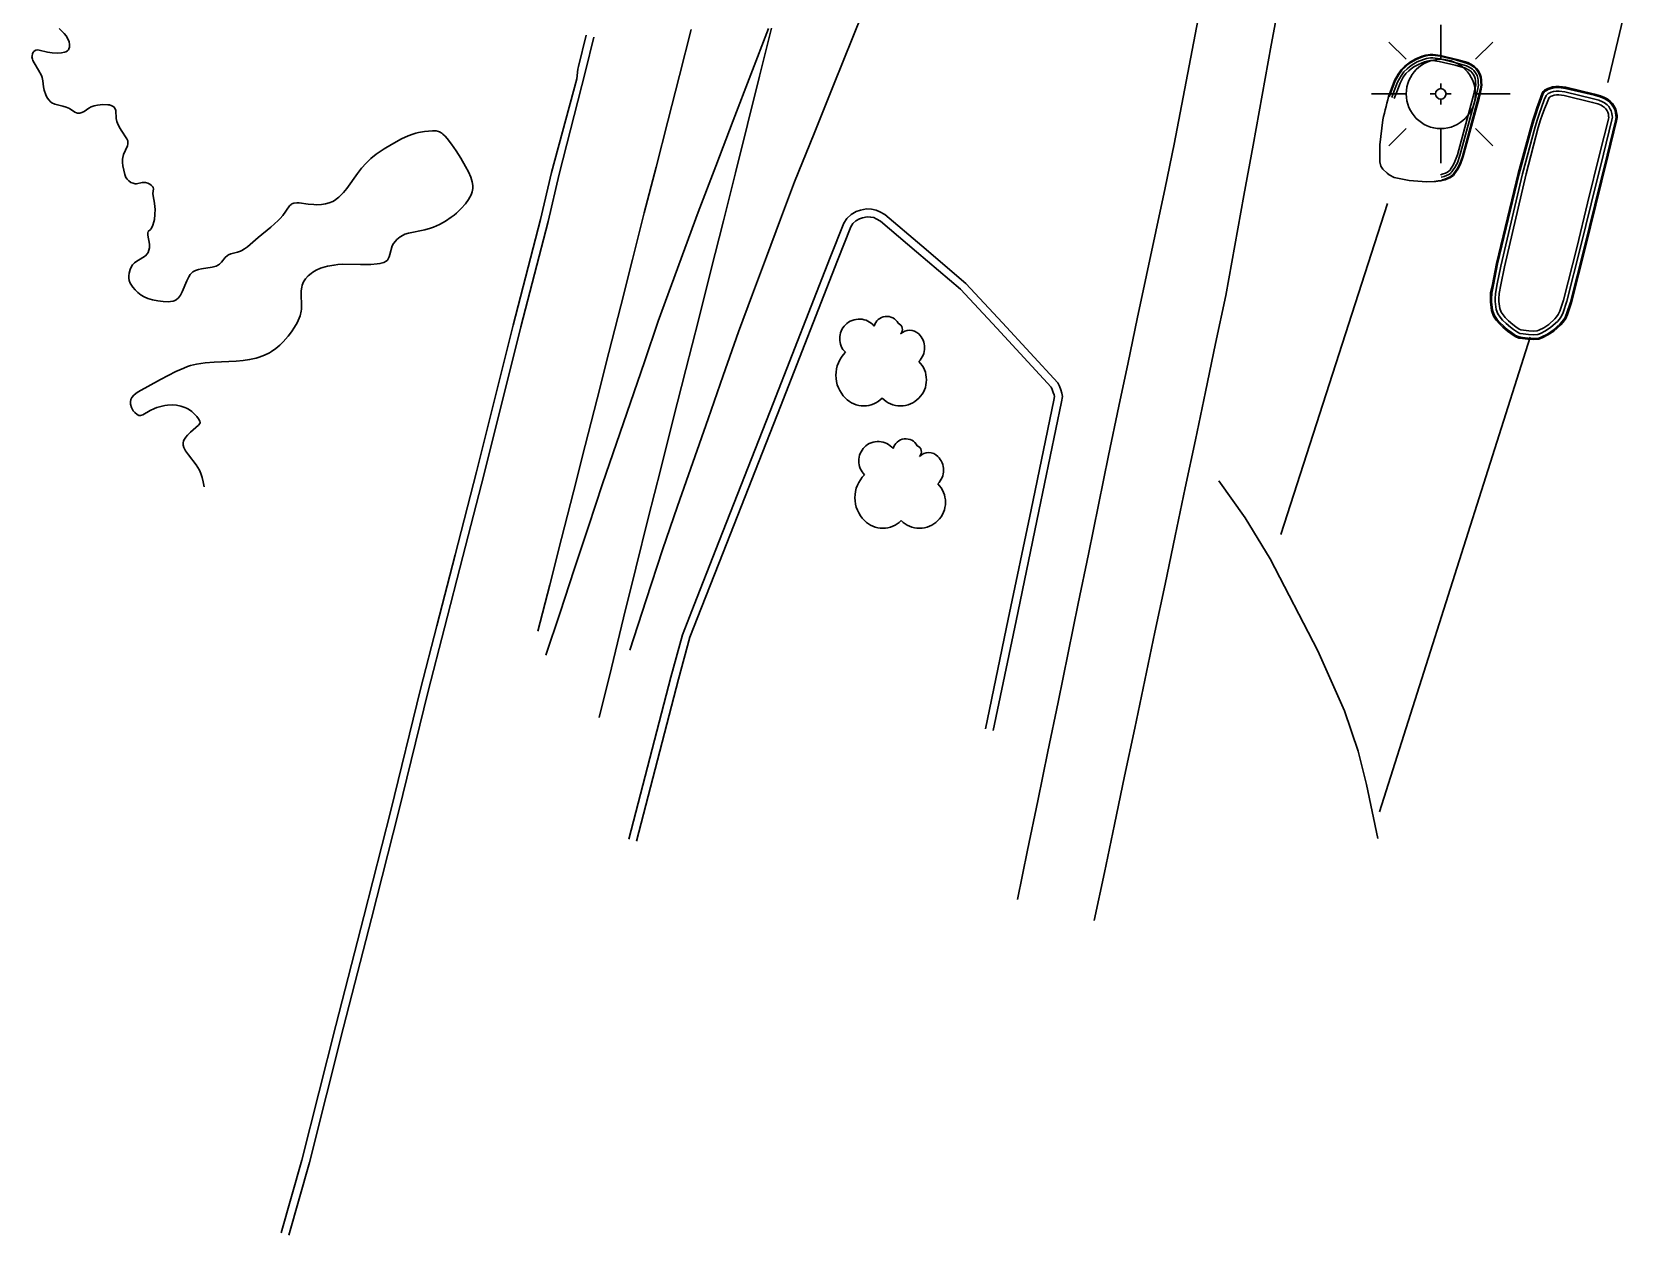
# Model space of a CAD drawing. Header units: metres. Extents: x 585772 to 587013, y 4140825 to 4141582.
# Drawn here: x 586107.78 to 586138.08, y 4140832.52 to 4140855.32 of the extents above; entities that cross this region are included whole.
import ezdxf

# ---------------------------------------------------------------- set-up
doc = ezdxf.new("R2010")
doc.units = ezdxf.units.M
doc.header["$MEASUREMENT"] = 0
for name, color, linetype, lineweight in [('BACK_OF_CURB', 5, 'Continuous', 30), ('BOTTOM_OF_CURB', 3, 'Continuous', 30), ('CONCRETE_BOTTOM', 9, 'Continuous', 30), ('CONCRETE_TOP', 204, 'Continuous', 30), ('ELECTRIC_POLE', 4, 'Continuous', 30), ('LIGHT_POLE', 5, 'Continuous', 30), ('PAINT_STRIPE', 4, 'Continuous', 30), ('RAILS', 1, 'Continuous', 30), ('SINGLE_TREE', 3, 'Continuous', 30), ('TOP_OF_CURB', 1, 'Continuous', 30)]:
    doc.layers.add(name, color=color, linetype=linetype, lineweight=lineweight)
doc.layers.add('PAVED_ROAD', color=140, linetype='Continuous', lineweight=30, true_color=0x38a9ff)
doc.layers.add('TREELINE', color=80, linetype='Continuous', lineweight=30, true_color=0x36ff17)

# ---------------------------------------------------------------- blocks, each defined once
blk = doc.blocks.new('SYM232')
at = {"layer": 'ELECTRIC_POLE'}
for p, q in [((-2, 0), (-1, 0)), ((0, 1), (0, 2)), ((1, 0), (2, 0)), ((0, -1), (0, -2))]:
    blk.add_line(p, q, dxfattribs=at)
blk.add_circle((0, 0), 1, dxfattribs=at)
blk = doc.blocks.new('SYM001')
at = {"layer": 'ELECTRIC_POLE', "xscale": 0.5, "yscale": 0.5, "zscale": 0.5}
blk.add_blockref('SYM232', (0, 0), dxfattribs=at)
blk = doc.blocks.new('SYM205')
at = {"color": 0, "linetype": 'ByBlock', "lineweight": -2}
for p, q in [((0, 0.25), (0, 0.5)), ((-0.25, 0.25), (-0.375, 0.375)), ((0.25, 0.25), (0.375, 0.375)), ((0.25, 0), (0.5, 0)), ((-0.25, -0.25), (-0.375, -0.375)), ((0, -0.25), (0, -0.5)), ((0.25, -0.25), (0.375, -0.375))]:
    blk.add_line(p, q, dxfattribs=at)
at = {"color": 0, "linetype": 'ByBlock', "lineweight": -2, "flags": 128}
blk.add_lwpolyline([(-0.5, 0), (-0.25, 0, 1), (0.25, 0, 1), (-0.25, 0)], format="xyb", dxfattribs=at)
blk = doc.blocks.new('SYM205_1')
at = {"layer": 'LIGHT_POLE', "xscale": 26.246667, "yscale": 26.246667, "zscale": 26.246667}
blk.add_blockref('SYM205', (0, 0), dxfattribs=at)
blk = doc.blocks.new('SYM003')
at = {"layer": 'LIGHT_POLE', "xscale": 0.5, "yscale": 0.5, "zscale": 0.5}
blk.add_blockref('SYM205_1', (0, 0), dxfattribs=at)
blk = doc.blocks.new('SYM217')
at = {"layer": 'SINGLE_TREE'}
for centre, radius, start, end in [((-3.999321, 4.74055), 3.690935, 134.999957, 225.000043), ((-3.999317, 4.740554), 3.690935, 39.734283, 135.000043), ((1.220457, 6.480478), 2.460623, 27.885514, 165.419776), ((2.960383, 6.480475), 1.230312, 314.999957, 69.295265), ((5.570268, 3.870591), 2.460623, 44.999957, 135.000043), ((4.70031, 3.000626), 3.690935, 314.999957, 45.000043), ((-2.259399, -2.219148), 6.151558, 134.999957, 225.000043), ((3.830349, -3.08911), 4.921246, 314.999957, 45.000043), ((-3.129355, -3.089116), 4.921246, 224.999957, 315.000043), ((3.830344, -3.089116), 4.921246, 224.999957, 315.000043)]:
    blk.add_arc(centre, radius, start, end, dxfattribs=at)
blk = doc.blocks.new('SYM007')
at = {"layer": 'SINGLE_TREE', "xscale": 0.5, "yscale": 0.5, "zscale": 0.5}
blk.add_blockref('SYM217', (0, 0), dxfattribs=at)

msp = doc.modelspace()

# ---------------------------------------------------------------- linework, layer by layer
at = {"layer": 'BACK_OF_CURB'}
msp.add_polyline3d([(586133.592904, 4140854.059026, -18.573575), (586133.639944, 4140854.187137, -18.574111), (586133.702975, 4140854.348568, -18.578237), (586133.765457, 4140854.461567, -18.578201), (586133.81539, 4140854.531698, -18.579158), (586133.87108, 4140854.584822, -18.580368), (586133.915724, 4140854.622719, -18.579884), (586133.963392, 4140854.657519, -18.581563), (586134.050329, 4140854.70569, -18.580688), (586134.164146, 4140854.751515, -18.581044), (586134.216195, 4140854.767633, -18.583016), (586134.282519, 4140854.777648, -18.58422), (586134.31971, 4140854.778742, -18.584986), (586134.446404, 4140854.762311, -18.584521), (586134.748778, 4140854.688886, -18.597), (586134.945068, 4140854.63155, -18.593), (586134.989633, 4140854.610431, -18.592), (586135.044628, 4140854.575744, -18.59), (586135.066732, 4140854.553983, -18.59), (586135.092298, 4140854.519454, -18.59), (586135.116141, 4140854.475523, -18.588), (586135.128867, 4140854.434902, -18.588), (586135.134037, 4140854.398696, -18.589), (586135.136319, 4140854.362166, -18.589), (586135.138428, 4140854.316978, -18.589), (586135.129988, 4140854.259084, -18.589), (586135.089302, 4140854.094811, -18.591), (586134.790504, 4140852.990956, -18.595), (586134.744508, 4140852.863219, -18.596), (586134.728483, 4140852.833621, -18.596), (586134.69906, 4140852.778955, -18.597), (586134.67158, 4140852.737716, -18.597), (586134.644291, 4140852.696764, -18.598), (586134.634523, 4140852.684898, -18.599), (586134.630319, 4140852.681839, -18.599), (586134.601534, 4140852.663058, -18.601), (586134.567007, 4140852.644635, -18.603), (586134.522633, 4140852.629037, -18.605), (586134.46817, 4140852.615066, -18.607)], dxfattribs=at)
msp.add_polyline3d([(586137.256861, 4140852.078145, -18.493), (586137.490928, 4140853.020852, -18.497), (586137.651536, 4140853.666591, -18.497), (586137.658202, 4140853.705652, -18.497), (586137.656963, 4140853.720523, -18.497), (586137.651304, 4140853.762421, -18.498), (586137.641175, 4140853.797428, -18.498), (586137.627814, 4140853.824162, -18.499), (586137.602139, 4140853.863762, -18.499), (586137.578867, 4140853.889406, -18.5), (586137.543343, 4140853.91606, -18.501), (586137.51225, 4140853.933119, -18.502), (586137.451533, 4140853.958131, -18.504), (586137.352233, 4140853.983988, -18.507), (586136.81345, 4140854.113315, -18.517), (586136.713043, 4140854.127631, -18.52), (586136.66872, 4140854.12552, -18.521), (586136.625253, 4140854.119944, -18.522), (586136.592721, 4140854.111068, -18.523), (586136.567953, 4140854.101157, -18.523), (586136.546814, 4140854.090582, -18.524), (586136.542834, 4140854.088023, -18.524), (586136.536986, 4140854.082537, -18.525), (586136.531639, 4140854.075405, -18.525), (586136.478593, 4140853.953641, -18.525589), (586136.441783, 4140853.864456, -18.526346), (586136.397724, 4140853.742755, -18.52817), (586136.366237, 4140853.654973, -18.527989), (586136.323252, 4140853.512199, -18.528846), (586136.093673, 4140852.628925, -18.523764), (586135.685514, 4140850.86993, -18.515481), (586135.615932, 4140850.530708, -18.512769), (586135.5807, 4140850.361671, -18.512), (586135.576368, 4140850.261991, -18.511), (586135.576368, 4140850.213695, -18.511), (586135.592957, 4140850.078966, -18.508), (586135.618294, 4140850.009261, -18.507), (586135.654907, 4140849.955981, -18.505), (586135.695845, 4140849.907578, -18.502), (586135.760947, 4140849.846519, -18.5), (586135.843269, 4140849.777163, -18.496), (586135.898437, 4140849.734708, -18.494), (586135.962375, 4140849.689555, -18.49), (586135.995694, 4140849.675269, -18.488), (586136.045991, 4140849.66856, -18.487), (586136.141455, 4140849.655536, -18.485), (586136.225683, 4140849.651523, -18.483), (586136.302432, 4140849.654862, -18.48), (586136.333546, 4140849.666834, -18.479), (586136.425796, 4140849.714986, -18.478), (586136.521105, 4140849.778553, -18.476), (586136.637698, 4140849.885627, -18.476), (586136.670022, 4140849.919987, -18.476), (586136.703218, 4140849.966113, -18.477), (586136.729012, 4140850.025665, -18.477), (586136.799198, 4140850.236316, -18.48), (586137.058544, 4140851.255667, -18.487)], close=True, dxfattribs=at)
at = {"layer": 'BOTTOM_OF_CURB'}
msp.add_polyline3d([(586133.499032, 4140854.093494, -18.718), (586133.546423, 4140854.22256, -18.717), (586133.612243, 4140854.391136, -18.716), (586133.680697, 4140854.514934, -18.715), (586133.739462, 4140854.597471, -18.714), (586133.804154, 4140854.659182, -18.713), (586133.853802, 4140854.701326, -18.713), (586133.909467, 4140854.741965, -18.712), (586134.007258, 4140854.79615, -18.711), (586134.130625, 4140854.845819, -18.71), (586134.193813, 4140854.865386, -18.707), (586134.27355, 4140854.877427, -18.706), (586134.324702, 4140854.878933, -18.706), (586134.464688, 4140854.860777, -18.705), (586134.77461, 4140854.78552, -18.697), (586134.980722, 4140854.725314, -18.693), (586135.037892, 4140854.698221, -18.692), (586135.107098, 4140854.654572, -18.69), (586135.142453, 4140854.619766, -18.69), (586135.176841, 4140854.573321, -18.69), (586135.208663, 4140854.514688, -18.688), (586135.226717, 4140854.457062, -18.688), (586135.233595, 4140854.408898, -18.689), (586135.236174, 4140854.367614, -18.689), (586135.238766, 4140854.312051, -18.689), (586135.228235, 4140854.239804, -18.689), (586135.18611, 4140854.069723, -18.691), (586134.885967, 4140852.960903, -18.695), (586134.836038, 4140852.822241, -18.696), (586134.81648, 4140852.786118, -18.696), (586134.784886, 4140852.727417, -18.697), (586134.754796, 4140852.682263, -18.697), (586134.724707, 4140852.637109, -18.698), (586134.703644, 4140852.611521, -18.699), (586134.687095, 4140852.59948, -18.699), (586134.652492, 4140852.576903, -18.701), (586134.607358, 4140852.552821, -18.703), (586134.551693, 4140852.533254, -18.705), (586134.493018, 4140852.518203, -18.707)], dxfattribs=at)
msp.add_polyline3d([(586137.39285, 4140852.044869, -18.643), (586137.626795, 4140852.987088, -18.647), (586137.78866, 4140853.63788, -18.647), (586137.799192, 4140853.699591, -18.647), (586137.796183, 4140853.735714, -18.647), (586137.78866, 4140853.791404, -18.648), (586137.772111, 4140853.8486, -18.648), (586137.749544, 4140853.893754, -18.649), (586137.713437, 4140853.949444, -18.649), (586137.673568, 4140853.993376, -18.65), (586137.619407, 4140854.034015, -18.651), (586137.572769, 4140854.059602, -18.652), (586137.49604, 4140854.09121, -18.654), (586137.386214, 4140854.119808, -18.657), (586136.839728, 4140854.250984, -18.667), (586136.719652, 4140854.268105, -18.67), (586136.656464, 4140854.265095, -18.671), (586136.59779, 4140854.257569, -18.672), (586136.548142, 4140854.244023, -18.673), (586136.51053, 4140854.228971, -18.673), (586136.477432, 4140854.212415, -18.674), (586136.456369, 4140854.198868, -18.674), (586136.432298, 4140854.176291, -18.675), (586136.414244, 4140854.152209, -18.675), (586136.361503, 4140853.995626, -18.675324), (586136.323892, 4140853.896287, -18.676018), (586136.276871, 4140853.755346, -18.677747), (586136.241253, 4140853.644122, -18.677464), (586136.19311, 4140853.487587, -18.678342), (586135.959742, 4140852.629668, -18.673622), (586135.55116, 4140850.925634, -18.665784), (586135.472552, 4140850.529782, -18.662722), (586135.440975, 4140850.37105, -18.662), (586135.436368, 4140850.265032, -18.661), (586135.436368, 4140850.205108, -18.661), (586135.455949, 4140850.046081, -18.658), (586135.492809, 4140849.944672, -18.657), (586135.543491, 4140849.87092, -18.655), (586135.594173, 4140849.810996, -18.652), (586135.667892, 4140849.741853, -18.65), (586135.755434, 4140849.668101, -18.646), (586135.81533, 4140849.622006, -18.644), (586135.893657, 4140849.566692, -18.64), (586135.958161, 4140849.539035, -18.638), (586136.027273, 4140849.529816, -18.637), (586136.128637, 4140849.515988, -18.635), (586136.225393, 4140849.511378, -18.633), (586136.331364, 4140849.515988, -18.63), (586136.391261, 4140849.539035, -18.629), (586136.497233, 4140849.594349, -18.628), (586136.607811, 4140849.668101, -18.626), (586136.736162, 4140849.785973, -18.626), (586136.778287, 4140849.830751, -18.626), (586136.825678, 4140849.896601, -18.627), (586136.859904, 4140849.975621, -18.627), (586136.933624, 4140850.196877, -18.63), (586137.194438, 4140851.221997, -18.637)], close=True, dxfattribs=at)
at = {"layer": 'CONCRETE_BOTTOM'}
for points in [[(586118.427669, 4140855.224096, -18.873491), (586118.264367, 4140854.576214, -18.893083), (586117.766599, 4140852.623266, -18.882102), (586117.559222, 4140851.730464, -18.875998), (586117.041676, 4140849.729364, -18.873112), (586116.34768, 4140846.943496, -18.883272), (586115.94136, 4140845.375977, -18.877995), (586115.595802, 4140844.030003, -18.870696), (586115.285951, 4140842.826059, -18.863441), (586114.723843, 4140840.530527, -18.843805), (586114.208384, 4140838.516751, -18.822223), (586113.682852, 4140836.456221, -18.797067), (586113.035999, 4140833.89696, -18.762926), (586112.642062, 4140832.519871, -18.744)], [(586119.08796, 4140840.020292, -18.839), (586119.882314, 4140843.090536, -18.857696), (586120.104569, 4140843.897582, -18.862312), (586120.326823, 4140844.465808, -18.869775), (586120.738406, 4140845.511674, -18.888), (586121.820758, 4140848.278109, -18.89), (586122.90311, 4140851.044544, -18.852), (586123.163583, 4140851.695416, -18.773), (586123.218684, 4140851.783482, -18.753969), (586123.302009, 4140851.861464, -18.73561), (586123.393397, 4140851.915245, -18.720702), (586123.476721, 4140851.944824, -18.712), (586123.5923, 4140851.966336, -18.706), (586123.686376, 4140851.960958, -18.705), (586123.775077, 4140851.944824, -18.704), (586123.842274, 4140851.912555, -18.702), (586123.941726, 4140851.858775, -18.701), (586124.639064, 4140851.266011, -18.691), (586125.47634, 4140850.554594, -18.683), (586126.172503, 4140849.806371, -18.679853), (586127.215571, 4140848.673196, -18.68), (586127.250513, 4140848.60597, -18.68), (586127.274704, 4140848.536055, -18.68), (586127.293519, 4140848.474208, -18.681), (586127.304271, 4140848.409671, -18.681), (586127.288144, 4140848.312866, -18.681), (586126.856962, 4140846.23542, -18.681), (586126.42578, 4140844.157975, -18.67775), (586125.994599, 4140842.080529, -18.677)]]:
    msp.add_polyline3d(points, dxfattribs=at)
at = {"layer": 'CONCRETE_TOP'}
for points in [[(586118.282218, 4140855.260757, -18.689), (586118.131718, 4140854.663661, -18.685077), (586118.118965, 4140854.613068, -18.647895), (586118.10435, 4140854.429274, -18.521785), (586117.62085, 4140852.658763, -18.521637), (586117.413534, 4140851.766217, -18.51643), (586116.896287, 4140849.766273, -18.508594), (586116.2023, 4140846.980445, -18.499389), (586115.796116, 4140845.413447, -18.482787), (586115.450525, 4140844.067346, -18.468331), (586115.140465, 4140842.862591, -18.470793), (586114.578333, 4140840.566964, -18.483728), (586114.063053, 4140838.553884, -18.454663), (586113.537465, 4140836.493135, -18.431202), (586112.891143, 4140833.935975, -18.51), (586112.497847, 4140832.561126, -18.58)], [(586119.233178, 4140839.98272, -18.451114), (586120.02724, 4140843.051835, -18.455696), (586120.24711, 4140843.850221, -18.474693), (586120.466461, 4140844.411024, -18.467228), (586120.878041, 4140845.456883, -18.481763), (586121.960447, 4140848.223456, -18.493666), (586123.042587, 4140850.989351, -18.527359), (586123.29786, 4140851.627228, -18.523716), (586123.335467, 4140851.687333, -18.523632), (586123.392389, 4140851.740605, -18.523689), (586123.457104, 4140851.778689, -18.522615), (586123.515776, 4140851.799517, -18.524452), (586123.601882, 4140851.815543, -18.523361), (586123.668607, 4140851.811729, -18.523017), (586123.728356, 4140851.800861, -18.524618), (586123.774093, 4140851.778898, -18.52782), (586123.85655, 4140851.734307, -18.529421), (586124.541926, 4140851.151712, -18.518414), (586125.372513, 4140850.445979, -18.520168), (586126.062412, 4140849.704488, -18.503416), (586127.091685, 4140848.586299, -18.474565), (586127.112352, 4140848.546539, -18.47455), (586127.132023, 4140848.489686, -18.472415), (586127.147166, 4140848.439909, -18.470865), (586127.152204, 4140848.409671, -18.474714), (586127.140671, 4140848.340443, -18.472949), (586126.710092, 4140846.265903, -18.47569), (586126.27891, 4140844.188458, -18.466785), (586125.847729, 4140842.111012, -18.457657)]]:
    msp.add_polyline3d(points, dxfattribs=at)
at = {"layer": 'PAINT_STRIPE', "extrusion": (0.00121, 0.003756, 0.999992), "elevation": 16242.485286, "flags": 128}
msp.add_lwpolyline([(586131.038942, 4140813.997674), (586133.05955, 4140820.269421)], dxfattribs=at)
at = {"layer": 'PAINT_STRIPE', "extrusion": (-0.001475, -0.004645, 0.999988), "elevation": -20118.647336, "flags": 128}
msp.add_lwpolyline([(586132.645165, 4140791.756946), (586135.500804, 4140800.752846)], dxfattribs=at)
at = {"layer": 'PAINT_STRIPE'}
msp.add_polyline3d([(586142.961536, 4140876.327671, -18.735), (586140.93261, 4140868.00145, -18.70175), (586138.903685, 4140859.67523, -18.672289), (586137.639458, 4140854.361843, -18.656)], dxfattribs=at)
at = {"layer": 'PAVED_ROAD'}
for points in [[(586134.49658, 4140852.504318, -18.701), (586134.475945, 4140852.501623, -18.701), (586134.45531, 4140852.498927, -18.702), (586134.434675, 4140852.496232, -18.702), (586134.41404, 4140852.493536, -18.702), (586134.393406, 4140852.49084, -18.702), (586134.372771, 4140852.488145, -18.702), (586134.352136, 4140852.485449, -18.702), (586134.20699, 4140852.477382, -18.703), (586133.877724, 4140852.503264, -18.706), (586133.589616, 4140852.56091, -18.708), (586133.499068, 4140852.610321, -18.709), (586133.45791, 4140852.643262, -18.71), (586133.375593, 4140852.717378, -18.711), (586133.342667, 4140852.775024, -18.712), (586133.317972, 4140852.857376, -18.712), (586133.317972, 4140852.997374, -18.713), (586133.317972, 4140853.178547, -18.714), (586133.375593, 4140853.656187, -18.716), (586133.391305, 4140853.719365, -18.716), (586133.407017, 4140853.782543, -18.717), (586133.422729, 4140853.845721, -18.717), (586133.438441, 4140853.9089, -18.717), (586133.454153, 4140853.972078, -18.717), (586133.469865, 4140854.035256, -18.718), (586133.485577, 4140854.098434, -18.718), (586133.533018, 4140854.227637, -18.718), (586133.599238, 4140854.397238, -18.719), (586133.668548, 4140854.522583, -18.719), (586133.728579, 4140854.606898, -18.719), (586133.794561, 4140854.66984, -18.719), (586133.844926, 4140854.712593, -18.718), (586133.901738, 4140854.754069, -18.718), (586134.001085, 4140854.809116, -18.718), (586134.12582, 4140854.859337, -18.717), (586134.190604, 4140854.879398, -18.717), (586134.272264, 4140854.89173, -18.716), (586134.325417, 4140854.893294, -18.716), (586134.467309, 4140854.874891, -18.715), (586134.778312, 4140854.799371, -18.712), (586134.985833, 4140854.738754, -18.71), (586135.04481, 4140854.710805, -18.709), (586135.116052, 4140854.665871, -18.708), (586135.153307, 4140854.629195, -18.708), (586135.188959, 4140854.581042, -18.707), (586135.221925, 4140854.520302, -18.707), (586135.240743, 4140854.460239, -18.706), (586135.247865, 4140854.41036, -18.706), (586135.250487, 4140854.368395, -18.706), (586135.253149, 4140854.311345, -18.705), (586135.242317, 4140854.237041, -18.705), (586135.199986, 4140854.066127, -18.705), (586134.899651, 4140852.956595, -18.701), (586134.849157, 4140852.816368, -18.7), (586134.829093, 4140852.779309, -18.7), (586134.797188, 4140852.72003, -18.7), (586134.766724, 4140852.674315, -18.7), (586134.736233, 4140852.628558, -18.7), (586134.713552, 4140852.601004, -18.7), (586134.695233, 4140852.587675, -18.7), (586134.659796, 4140852.564554, -18.7), (586134.613142, 4140852.53966, -18.701), (586134.555858, 4140852.519525, -18.701), (586134.49658, 4140852.504318, -18.701)], [(586130.27156, 4140846.813945, -18.688), (586130.769446, 4140846.114085, -18.695216), (586131.244824, 4140845.335862, -18.699253), (586132.146061, 4140843.593868, -18.706921), (586132.650249, 4140842.455357, -18.708), (586132.909546, 4140841.691546, -18.707), (586133.068006, 4140841.057438, -18.706), (586133.284087, 4140840.034219, -18.706)]]:
    msp.add_polyline3d(points, dxfattribs=at)
msp.add_polyline3d([(586137.412318, 4140852.040105, -18.645556), (586137.646246, 4140852.982255, -18.648), (586137.808291, 4140853.63377, -18.652), (586137.819375, 4140853.698723, -18.652), (586137.816113, 4140853.737889, -18.652), (586137.808324, 4140853.795554, -18.653), (586137.790856, 4140853.855925, -18.654), (586137.766971, 4140853.903717, -18.654), (586137.72937, 4140853.961711, -18.656), (586137.687125, 4140854.00826, -18.656), (586137.630296, 4140854.050901, -18.658), (586137.581432, 4140854.077709, -18.658), (586137.502412, 4140854.110261, -18.659), (586137.391079, 4140854.139252, -18.659), (586136.84349, 4140854.270692, -18.67), (586136.720598, 4140854.288215, -18.673), (586136.65471, 4140854.285076, -18.675), (586136.593858, 4140854.277271, -18.676), (586136.54176, 4140854.263056, -18.677), (586136.50231, 4140854.247269, -18.678), (586136.467499, 4140854.229856, -18.679), (586136.443991, 4140854.214737, -18.679), (586136.417311, 4140854.189713, -18.679), (586136.396278, 4140854.161656, -18.68), (586136.342628, 4140854.002376, -18.681), (586136.305006, 4140853.903009, -18.682), (586136.257821, 4140853.761574, -18.683), (586136.222131, 4140853.650124, -18.683), (586136.173857, 4140853.493164, -18.682), (586135.940323, 4140852.634636, -18.680653), (586135.531579, 4140850.929925, -18.67231), (586135.452894, 4140850.533689, -18.668), (586135.421019, 4140850.373455, -18.666), (586135.416326, 4140850.265467, -18.665), (586135.416326, 4140850.203879, -18.664), (586135.436336, 4140850.041373, -18.662), (586135.474845, 4140849.935425, -18.661), (586135.527541, 4140849.858742, -18.663), (586135.579618, 4140849.79717, -18.661), (586135.654571, 4140849.72687, -18.659), (586135.742859, 4140849.652489, -18.658), (586135.803433, 4140849.605872, -18.656), (586135.883819, 4140849.549104, -18.653), (586135.952788, 4140849.519533, -18.652), (586136.024593, 4140849.509954, -18.651), (586136.126802, 4140849.496011, -18.648), (586136.225352, 4140849.491316, -18.643), (586136.335506, 4140849.496107, -18.638), (586136.399524, 4140849.52074, -18.636), (586136.507459, 4140849.577079, -18.632), (586136.620224, 4140849.652289, -18.63), (586136.750257, 4140849.771707, -18.629), (586136.793786, 4140849.817976, -18.628), (586136.843209, 4140849.88665, -18.627), (586136.878643, 4140849.968457, -18.628), (586136.952868, 4140850.191231, -18.63), (586137.213892, 4140851.217177, -18.640723)], close=True, dxfattribs=at)
at = {"layer": 'RAILS'}
for points in [[(586119.109983, 4140843.606736, -18.831), (586119.416803, 4140844.556647, -18.839), (586119.723624, 4140845.506558, -18.844285), (586120.012325, 4140846.332692, -18.845405), (586120.301026, 4140847.158826, -18.84587), (586120.589728, 4140847.984961, -18.84265), (586120.878429, 4140848.811095, -18.835223), (586121.16713, 4140849.637229, -18.822994), (586121.432999, 4140850.348449, -18.80975), (586121.698868, 4140851.059669, -18.794781), (586121.964738, 4140851.770889, -18.78147), (586122.230607, 4140852.482109, -18.771932), (586122.597315, 4140853.395345, -18.763605), (586122.964024, 4140854.308582, -18.759422), (586123.330733, 4140855.221819, -18.756), (586123.697442, 4140856.135056, -18.755)], [(586129.934476, 4140855.866568, -18.762), (586129.764522, 4140854.975388, -18.760875), (586129.594567, 4140854.084207, -18.755562), (586129.424612, 4140853.193027, -18.746), (586129.249298, 4140852.365329, -18.74), (586129.073984, 4140851.537632, -18.737), (586128.89867, 4140850.709934, -18.731), (586128.723356, 4140849.882237, -18.724), (586128.548042, 4140849.054539, -18.719), (586128.372728, 4140848.226842, -18.713), (586128.180924, 4140847.291768, -18.71), (586127.98912, 4140846.356695, -18.706), (586127.797316, 4140845.421621, -18.704), (586127.605513, 4140844.486547, -18.70286), (586127.413709, 4140843.551473, -18.705337), (586127.221905, 4140842.616399, -18.708477), (586127.030101, 4140841.681326, -18.715283), (586126.838297, 4140840.746252, -18.725875), (586126.646493, 4140839.811178, -18.740688), (586126.45469, 4140838.876104, -18.752)], [(586127.908276, 4140838.480786, -18.714), (586128.09988, 4140839.391769, -18.711), (586128.291484, 4140840.302752, -18.708), (586128.483088, 4140841.213735, -18.703), (586128.674693, 4140842.124719, -18.7), (586128.866297, 4140843.035702, -18.696), (586129.057901, 4140843.946685, -18.6945), (586129.249505, 4140844.857668, -18.696), (586129.441109, 4140845.768651, -18.7), (586129.632713, 4140846.679634, -18.70375), (586129.824318, 4140847.590617, -18.7105), (586130.015922, 4140848.5016, -18.718), (586130.207526, 4140849.412583, -18.727), (586130.39913, 4140850.323566, -18.735966), (586130.572079, 4140851.272874, -18.742087), (586130.745028, 4140852.222183, -18.74763), (586130.917977, 4140853.171491, -18.75), (586131.090926, 4140854.120799, -18.749), (586131.263875, 4140855.070107, -18.74775), (586131.436823, 4140856.019415, -18.7475)], [(586117.365593, 4140843.961248, -18.808), (586117.589601, 4140844.842198, -18.818), (586117.813608, 4140845.723148, -18.823614), (586118.037616, 4140846.604098, -18.828476), (586118.261624, 4140847.485048, -18.829295), (586118.485632, 4140848.365998, -18.826476), (586118.709639, 4140849.246948, -18.819892), (586118.933647, 4140850.127898, -18.809489), (586119.157655, 4140851.008848, -18.795), (586119.381663, 4140851.889798, -18.782208), (586119.603304, 4140852.758212, -18.770153), (586119.824946, 4140853.626627, -18.761424), (586120.046588, 4140854.495041, -18.757068), (586120.268229, 4140855.363455, -18.75675)], [(586117.517806, 4140843.508736, -18.858), (586117.785817, 4140844.320676, -18.857), (586118.053829, 4140845.132616, -18.856), (586118.32184, 4140845.944556, -18.855), (586118.589851, 4140846.756496, -18.851363), (586118.853956, 4140847.526459, -18.844811), (586119.118062, 4140848.296422, -18.835063), (586119.382167, 4140849.066385, -18.826355), (586119.646272, 4140849.836348, -18.822465), (586119.898281, 4140850.526138, -18.819465), (586120.150289, 4140851.215928, -18.812945), (586120.402298, 4140851.905718, -18.805765), (586120.735225, 4140852.775198, -18.794532), (586121.068151, 4140853.644678, -18.782888), (586121.401077, 4140854.514158, -18.77467), (586121.734004, 4140855.383638, -18.769584)], [(586121.794254, 4140855.394712, -18.77476), (586121.56578, 4140854.48058, -18.777842), (586121.337307, 4140853.566449, -18.784604), (586121.108833, 4140852.652318, -18.795286), (586120.880359, 4140851.738186, -18.806691), (586120.64284, 4140850.799243, -18.820989), (586120.405322, 4140849.860299, -18.834688), (586120.167804, 4140848.921355, -18.845102), (586119.930286, 4140847.982411, -18.852325), (586119.692768, 4140847.043468, -18.856431), (586119.455249, 4140846.104524, -18.856252), (586119.222393, 4140845.159592, -18.852), (586118.989537, 4140844.214661, -18.846), (586118.756681, 4140843.269729, -18.839), (586118.523825, 4140842.324798, -18.832)]]:
    msp.add_polyline3d(points, dxfattribs=at)
at = {"layer": 'TOP_OF_CURB'}
msp.add_polyline3d([(586133.545968, 4140854.07626, -18.571225), (586133.593183, 4140854.204848, -18.574182), (586133.657609, 4140854.369852, -18.578055), (586133.723077, 4140854.488251, -18.578282), (586133.777426, 4140854.564585, -18.579406), (586133.837617, 4140854.622002, -18.579891), (586133.884763, 4140854.662022, -18.580361), (586133.93643, 4140854.699742, -18.581835), (586134.028793, 4140854.75092, -18.580883), (586134.147386, 4140854.798667, -18.580994), (586134.205004, 4140854.816509, -18.584039), (586134.278034, 4140854.827538, -18.584714), (586134.322206, 4140854.828838, -18.585259), (586134.455546, 4140854.811544, -18.583436), (586134.761694, 4140854.737203, -18.597), (586134.962895, 4140854.678432, -18.593), (586135.013763, 4140854.654326, -18.592), (586135.075863, 4140854.615158, -18.59), (586135.104593, 4140854.586875, -18.59), (586135.13457, 4140854.546388, -18.59), (586135.162402, 4140854.495106, -18.588), (586135.177792, 4140854.445982, -18.588), (586135.183816, 4140854.403797, -18.589), (586135.186246, 4140854.36489, -18.589), (586135.188597, 4140854.314515, -18.589), (586135.179112, 4140854.249444, -18.589), (586135.137706, 4140854.082267, -18.591), (586134.838236, 4140852.975929, -18.595), (586134.790273, 4140852.84273, -18.596), (586134.772481, 4140852.809869, -18.596), (586134.741973, 4140852.753186, -18.597), (586134.713188, 4140852.70999, -18.597), (586134.684499, 4140852.666936, -18.598), (586134.669083, 4140852.64821, -18.599), (586134.658707, 4140852.64066, -18.599), (586134.627013, 4140852.619981, -18.601), (586134.587182, 4140852.598728, -18.603), (586134.537163, 4140852.581146, -18.605), (586134.480594, 4140852.566634, -18.607)], dxfattribs=at)
msp.add_polyline3d([(586137.324856, 4140852.061507, -18.493), (586137.558861, 4140853.00397, -18.497), (586137.720098, 4140853.652236, -18.497), (586137.728697, 4140853.702621, -18.497), (586137.726573, 4140853.728119, -18.497), (586137.719982, 4140853.776913, -18.498), (586137.706643, 4140853.823014, -18.498), (586137.688679, 4140853.858958, -18.499), (586137.657788, 4140853.906603, -18.499), (586137.626217, 4140853.941391, -18.5), (586137.581375, 4140853.975037, -18.501), (586137.542509, 4140853.996361, -18.502), (586137.473787, 4140854.024671, -18.504), (586137.369224, 4140854.051898, -18.507), (586136.826589, 4140854.182149, -18.517), (586136.716348, 4140854.197868, -18.52), (586136.662592, 4140854.195307, -18.521), (586136.611521, 4140854.188757, -18.522), (586136.570432, 4140854.177545, -18.523), (586136.539242, 4140854.165064, -18.523), (586136.512123, 4140854.151498, -18.524), (586136.499602, 4140854.143446, -18.524), (586136.484642, 4140854.129414, -18.525), (586136.472942, 4140854.113807, -18.525), (586136.437819, 4140854.033752, -18.525672), (586136.385378, 4140853.888398, -18.526198), (586136.348625, 4140853.783145, -18.52805), (586136.306592, 4140853.667864, -18.527836), (586136.262103, 4140853.522832, -18.52873), (586136.023752, 4140852.62996, -18.523761), (586135.616725, 4140850.880331, -18.515499), (586135.543717, 4140850.54662, -18.512923), (586135.510838, 4140850.366361, -18.512), (586135.506368, 4140850.263512, -18.511), (586135.506368, 4140850.209402, -18.511), (586135.524453, 4140850.062524, -18.508), (586135.555551, 4140849.976966, -18.507), (586135.599199, 4140849.91345, -18.505), (586135.645009, 4140849.859287, -18.502), (586135.714419, 4140849.794186, -18.5), (586135.799351, 4140849.722632, -18.496), (586135.856884, 4140849.678357, -18.494), (586135.928016, 4140849.628124, -18.49), (586135.976927, 4140849.607152, -18.488), (586136.036632, 4140849.599188, -18.487), (586136.135046, 4140849.585762, -18.485), (586136.225538, 4140849.581451, -18.483), (586136.316898, 4140849.585425, -18.48), (586136.362403, 4140849.602935, -18.479), (586136.461514, 4140849.654668, -18.478), (586136.564458, 4140849.723327, -18.476), (586136.68693, 4140849.8358, -18.476), (586136.724154, 4140849.875369, -18.476), (586136.764448, 4140849.931357, -18.477), (586136.794458, 4140850.000643, -18.477), (586136.866411, 4140850.216596, -18.48), (586137.126491, 4140851.238832, -18.487)], close=True, dxfattribs=at)
at = {"layer": 'TREELINE'}
msp.add_polyline3d([(586108.293896, 4140855.385049, -18.152), (586108.384871, 4140855.292315, -18.132), (586108.426167, 4140855.244658, -18.12), (586108.458326, 4140855.192013, -18.107), (586108.479036, 4140855.135293, -18.09), (586108.488409, 4140855.079379, -18.072), (586108.486658, 4140855.029325, -18.055), (586108.477465, 4140854.997217, -18.044), (586108.469905, 4140854.983512, -18.04), (586108.447875, 4140854.960547, -18.03), (586108.415327, 4140854.943172, -18.022), (586108.394619, 4140854.936454, -18.019), (586108.335165, 4140854.925716, -18.015), (586108.252126, 4140854.921165, -18.01), (586108.161348, 4140854.924677, -18.009), (586108.07272, 4140854.936361, -18.007), (586107.914317, 4140854.974674, -17.998), (586107.879528, 4140854.978535, -17.994), (586107.849239, 4140854.974776, -17.99), (586107.834488, 4140854.968697, -17.987), (586107.8094, 4140854.948666, -17.98), (586107.799265, 4140854.93534, -17.976), (586107.784324, 4140854.903637, -17.969), (586107.77716, 4140854.867287, -17.961), (586107.776748, 4140854.848153, -17.957), (586107.784078, 4140854.804655, -17.949), (586107.792721, 4140854.780575, -17.946), (586107.817368, 4140854.73228, -17.938), (586107.902855, 4140854.598293, -17.919), (586107.956869, 4140854.49214, -17.905), (586107.969953, 4140854.456954, -17.9), (586107.985479, 4140854.393339, -17.89), (586107.997337, 4140854.277632, -17.87), (586108.00821, 4140854.215693, -17.859), (586108.038422, 4140854.128516, -17.847), (586108.067443, 4140854.072679, -17.839), (586108.10172, 4140854.024297, -17.833), (586108.120334, 4140854.00441, -17.832), (586108.155254, 4140853.977457, -17.831), (586108.21179, 4140853.952378, -17.832), (586108.361307, 4140853.915629, -17.84), (586108.426927, 4140853.894458, -17.845), (586108.48589, 4140853.867652, -17.847), (586108.587407, 4140853.799261, -17.848059), (586108.619518, 4140853.785444, -17.851), (586108.639122, 4140853.78182, -17.853), (586108.680535, 4140853.783549, -17.86), (586108.722914, 4140853.795277, -17.868), (586108.763897, 4140853.814639, -17.878), (586108.852185, 4140853.874169, -17.905), (586108.900596, 4140853.901458, -17.917), (586108.956943, 4140853.921206, -17.928), (586109.019604, 4140853.933954, -17.94), (586109.119067, 4140853.943597, -17.956), (586109.215096, 4140853.94158, -17.973), (586109.244091, 4140853.936981, -17.977), (586109.291426, 4140853.921617, -17.982), (586109.326014, 4140853.899142, -17.983), (586109.339667, 4140853.885068, -17.983), (586109.359021, 4140853.851585, -17.979), (586109.364453, 4140853.83231, -17.977), (586109.369844, 4140853.67956, -17.946), (586109.383378, 4140853.621142, -17.934), (586109.39549, 4140853.588323, -17.929), (586109.427348, 4140853.521699, -17.919), (586109.465591, 4140853.457251, -17.911), (586109.57664, 4140853.296389, -17.888989), (586109.592566, 4140853.258533, -17.882), (586109.596284, 4140853.239826, -17.878), (586109.595765, 4140853.20227, -17.866), (586109.586498, 4140853.163921, -17.855), (586109.51346, 4140852.999841, -17.802), (586109.496072, 4140852.941938, -17.784), (586109.491193, 4140852.91126, -17.775), (586109.490611, 4140852.846862, -17.757), (586109.498949, 4140852.781227, -17.739), (586109.53392, 4140852.619575, -17.696), (586109.555439, 4140852.561395, -17.681), (586109.577974, 4140852.527109, -17.674), (586109.609593, 4140852.495981, -17.668), (586109.64834, 4140852.469967, -17.666449), (586109.691262, 4140852.451587, -17.669047), (586109.735409, 4140852.443364, -17.674), (586109.757106, 4140852.443664, -17.677), (586109.864465, 4140852.464973, -17.697), (586109.909739, 4140852.46795, -17.704), (586109.930711, 4140852.465713, -17.707), (586109.972713, 4140852.454689, -17.708), (586110.011756, 4140852.436533, -17.708), (586110.044201, 4140852.413165, -17.705), (586110.066406, 4140852.38651, -17.699), (586110.072215, 4140852.373917, -17.696), (586110.077133, 4140852.347697, -17.69), (586110.069475, 4140852.257128, -17.665), (586110.071441, 4140852.216931, -17.656), (586110.098313, 4140852.076836, -17.629), (586110.107109, 4140852.004664, -17.616), (586110.1092, 4140851.95853, -17.607), (586110.106585, 4140851.860604, -17.59), (586110.095802, 4140851.764989, -17.571), (586110.087683, 4140851.721745, -17.562), (586110.069316, 4140851.658014, -17.549), (586110.040237, 4140851.601472, -17.535), (586110.020356, 4140851.576805, -17.527), (586109.980261, 4140851.538124, -17.512), (586109.969745, 4140851.513666, -17.504), (586109.971945, 4140851.471462, -17.495), (586110.001366, 4140851.296549, -17.47), (586110.002651, 4140851.231696, -17.461), (586109.994212, 4140851.181945, -17.451), (586109.975585, 4140851.137417, -17.439), (586109.962069, 4140851.116998, -17.433), (586109.925867, 4140851.079628, -17.422), (586109.877724, 4140851.046219, -17.405), (586109.742879, 4140850.965059, -17.36), (586109.720049, 4140850.946711, -17.352), (586109.683607, 4140850.906159, -17.34), (586109.657747, 4140850.862006, -17.329), (586109.639808, 4140850.816412, -17.317), (586109.621343, 4140850.746948, -17.302395), (586109.613502, 4140850.69973, -17.295), (586109.612593, 4140850.653695, -17.29), (586109.620981, 4140850.607122, -17.283), (586109.640366, 4140850.558703, -17.279), (586109.687781, 4140850.483488, -17.276), (586109.729265, 4140850.432717, -17.275), (586109.780898, 4140850.380044, -17.276), (586109.847062, 4140850.329965, -17.28), (586109.903141, 4140850.299094, -17.287), (586109.971525, 4140850.27099, -17.294), (586110.062801, 4140850.243947, -17.307), (586110.163464, 4140850.222938, -17.323), (586110.264821, 4140850.209782, -17.342), (586110.35818, 4140850.206301, -17.359), (586110.399143, 4140850.208757, -17.366), (586110.451306, 4140850.218107, -17.376), (586110.473526, 4140850.225222, -17.38), (586110.511396, 4140850.243979, -17.388319), (586110.555235, 4140850.282372, -17.403), (586110.589046, 4140850.331377, -17.42), (586110.622609, 4140850.397203, -17.441), (586110.709753, 4140850.60328, -17.502), (586110.74636, 4140850.679143, -17.523), (586110.774557, 4140850.722678, -17.539), (586110.790646, 4140850.74203, -17.547), (586110.828229, 4140850.775397, -17.559), (586110.874797, 4140850.801029, -17.572), (586110.929792, 4140850.819458, -17.584), (586110.989944, 4140850.832499, -17.593), (586111.194259, 4140850.862995, -17.627), (586111.266108, 4140850.884451, -17.640607), (586111.308824, 4140850.90728, -17.652), (586111.32874, 4140850.922126, -17.657), (586111.366218, 4140850.958867, -17.669), (586111.439556, 4140851.043404, -17.698), (586111.480068, 4140851.080676, -17.713), (586111.502303, 4140851.095762, -17.719), (586111.546329, 4140851.115664, -17.729), (586111.672361, 4140851.147994, -17.753), (586111.725871, 4140851.165379, -17.763), (586111.752662, 4140851.177202, -17.769), (586111.806144, 4140851.208893, -17.783), (586111.861285, 4140851.250578, -17.802), (586112.06062, 4140851.423059, -17.865), (586112.305282, 4140851.621879, -17.945), (586112.443432, 4140851.744485, -17.992), (586112.482238, 4140851.784161, -18.007), (586112.531289, 4140851.84152, -18.026), (586112.659228, 4140852.022726, -18.084), (586112.68652, 4140852.049993, -18.094), (586112.702476, 4140852.06097, -18.096), (586112.737145, 4140852.075377, -18.103), (586112.79609, 4140852.081964, -18.10901), (586112.840055, 4140852.079331, -18.112113), (586113.012852, 4140852.057363, -18.127), (586113.118946, 4140852.048514, -18.138), (586113.172335, 4140852.046831, -18.147), (586113.263285, 4140852.050303, -18.16), (586113.337416, 4140852.061221, -18.169), (586113.408126, 4140852.080566, -18.179), (586113.475633, 4140852.109348, -18.19), (586113.508253, 4140852.127592, -18.194), (586113.564794, 4140852.167042, -18.203), (586113.592844, 4140852.190564, -18.208), (586113.679141, 4140852.278976, -18.224), (586113.740992, 4140852.355001, -18.238), (586113.944174, 4140852.634575, -18.292), (586114.023093, 4140852.735532, -18.311), (586114.108702, 4140852.83304, -18.332), (586114.201254, 4140852.92239, -18.355), (586114.299163, 4140853.001645, -18.379), (586114.448561, 4140853.103471, -18.411), (586114.590494, 4140853.187706, -18.441), (586114.778454, 4140853.292359, -18.48), (586114.907658, 4140853.35397, -18.504), (586114.99582, 4140853.386071, -18.518), (586115.04941, 4140853.401493, -18.526), (586115.10472, 4140853.414805, -18.533), (586115.215716, 4140853.434938, -18.545), (586115.365215, 4140853.448303, -18.556), (586115.439666, 4140853.444812, -18.558), (586115.482549, 4140853.43449, -18.556), (586115.502932, 4140853.426203, -18.556), (586115.543187, 4140853.402166, -18.552), (586115.563704, 4140853.385931, -18.55), (586115.607127, 4140853.343814, -18.543), (586115.644539, 4140853.301038, -18.539), (586115.726602, 4140853.193888, -18.53), (586115.813932, 4140853.066632, -18.522), (586115.901262, 4140852.929699, -18.518), (586115.995751, 4140852.769978, -18.513), (586116.049537, 4140852.667354, -18.513), (586116.092299, 4140852.570118, -18.513), (586116.120903, 4140852.480243, -18.513), (586116.131953, 4140852.413109, -18.512), (586116.131925, 4140852.350588, -18.509721), (586116.121318, 4140852.291046, -18.505), (586116.100629, 4140852.232848, -18.501), (586116.051785, 4140852.144495, -18.492), (586115.989639, 4140852.059489, -18.483), (586115.912877, 4140851.972683, -18.468), (586115.823588, 4140851.887461, -18.451), (586115.774898, 4140851.846503, -18.442), (586115.72386, 4140851.80721, -18.432), (586115.615935, 4140851.734977, -18.413), (586115.502683, 4140851.672469, -18.391), (586115.387127, 4140851.621053, -18.368), (586115.32943, 4140851.599932, -18.359), (586115.222267, 4140851.569031, -18.342328), (586114.911391, 4140851.508374, -18.301509), (586114.841785, 4140851.484792, -18.293949), (586114.810978, 4140851.470254, -18.291599), (586114.757024, 4140851.437612, -18.284), (586114.694107, 4140851.385994, -18.269), (586114.663287, 4140851.35468, -18.261238), (586114.626719, 4140851.310278, -18.248969), (586114.605191, 4140851.267942, -18.241), (586114.558782, 4140851.105282, -18.222), (586114.543482, 4140851.058115, -18.216), (586114.526708, 4140851.019168, -18.212), (586114.511295, 4140850.996186, -18.209), (586114.490111, 4140850.975769, -18.203), (586114.443034, 4140850.950289, -18.194), (586114.371456, 4140850.931441, -18.183868), (586114.320546, 4140850.924133, -18.177192), (586114.199539, 4140850.914901, -18.157556), (586114.001784, 4140850.911102, -18.1223), (586113.659189, 4140850.916914, -18.055595), (586113.573626, 4140850.911706, -18.038), (586113.501173, 4140850.90339, -18.021), (586113.377217, 4140850.880733, -17.993105), (586113.246626, 4140850.842001, -17.959), (586113.162376, 4140850.805104, -17.936), (586113.097042, 4140850.766708, -17.917), (586113.066564, 4140850.744977, -17.909), (586113.010824, 4140850.696778, -17.893), (586112.963157, 4140850.6427, -17.879), (586112.924905, 4140850.583272, -17.868), (586112.897409, 4140850.51902, -17.86), (586112.888113, 4140850.48525, -17.857), (586112.878357, 4140850.41478, -17.85), (586112.877262, 4140850.340987, -17.84745), (586112.885467, 4140850.146618, -17.846), (586112.882347, 4140850.066779, -17.843), (586112.877361, 4140850.026766, -17.841), (586112.856627, 4140849.939651, -17.833), (586112.841447, 4140849.896239, -17.827085), (586112.802429, 4140849.809797, -17.809), (586112.75316, 4140849.723986, -17.791), (586112.695191, 4140849.63895, -17.768798), (586112.630073, 4140849.554836, -17.743), (586112.538605, 4140849.450341, -17.709), (586112.471344, 4140849.383884, -17.685855), (586112.398166, 4140849.32157, -17.659384), (586112.318308, 4140849.264748, -17.633), (586112.275635, 4140849.23882, -17.623), (586112.184326, 4140849.192772, -17.596), (586112.080148, 4140849.154187, -17.565), (586112.022525, 4140849.13797, -17.547), (586111.901898, 4140849.112436, -17.511), (586111.776494, 4140849.094671, -17.472), (586111.649185, 4140849.082956, -17.436), (586111.227278, 4140849.06444, -17.32), (586111.062013, 4140849.05215, -17.275), (586110.897253, 4140849.025995, -17.229), (586110.784083, 4140848.996934, -17.2), (586110.725688, 4140848.978033, -17.181), (586110.653717, 4140848.951182, -17.16), (586110.505839, 4140848.886394, -17.118281), (586110.357444, 4140848.812152, -17.078), (586110.214211, 4140848.734844, -17.041), (586109.789959, 4140848.497028, -16.931), (586109.744623, 4140848.467058, -16.919), (586109.708103, 4140848.437959, -16.908), (586109.669339, 4140848.393163, -16.894), (586109.65078, 4140848.351944, -16.883), (586109.643756, 4140848.308495, -16.875), (586109.646475, 4140848.264319, -16.867), (586109.664895, 4140848.199978, -16.859), (586109.696318, 4140848.1407, -16.853), (586109.723336, 4140848.105707, -16.85086), (586109.768501, 4140848.067335, -16.851), (586109.800197, 4140848.052954, -16.854), (586109.831958, 4140848.048964, -16.858), (586109.87476, 4140848.060874, -16.867), (586110.017424, 4140848.148459, -16.905), (586110.098131, 4140848.185792, -16.925), (586110.14374, 4140848.202471, -16.935), (586110.242644, 4140848.229856, -16.956), (586110.294811, 4140848.239761, -16.966), (586110.348037, 4140848.246609, -16.976), (586110.43165, 4140848.25039, -16.99), (586110.514599, 4140848.245186, -17.002), (586110.595026, 4140848.230375, -17.013), (586110.671073, 4140848.20534, -17.02), (586110.706873, 4140848.188795, -17.023), (586110.740898, 4140848.169573, -17.025), (586110.80304, 4140848.125154, -17.027), (586110.856422, 4140848.076751, -17.027), (586110.899982, 4140848.029144, -17.026), (586110.932657, 4140847.987115, -17.024), (586110.958022, 4140847.944206, -17.02), (586110.962728, 4140847.92157, -17.017), (586110.957597, 4140847.900547, -17.012), (586110.931313, 4140847.866108, -17.002), (586110.782296, 4140847.732558, -16.954), (586110.724717, 4140847.676399, -16.935), (586110.693997, 4140847.640987, -16.924), (586110.669044, 4140847.604992, -16.914), (586110.651216, 4140847.568028, -16.904), (586110.64187, 4140847.529707, -16.896), (586110.642363, 4140847.48964, -16.889), (586110.653611, 4140847.447439, -16.883), (586110.688667, 4140847.379289, -16.877), (586110.741688, 4140847.304157, -16.872), (586110.888941, 4140847.116891, -16.862), (586110.920877, 4140847.067721, -16.859), (586110.95121, 4140847.01226, -16.854), (586110.97899, 4140846.949219, -16.847), (586111.003264, 4140846.877311, -16.838), (586111.02308, 4140846.795249, -16.827), (586111.037486, 4140846.701746, -16.812)], dxfattribs=at)

# ---------------------------------------------------------------- block references
at = {"layer": 'ELECTRIC_POLE', "xscale": 0.2, "yscale": 0.2, "zscale": 0.2}
msp.add_blockref('SYM001', (586134.4756, 4140854.1454, -18.5779), dxfattribs=at)
at = {"layer": 'LIGHT_POLE', "xscale": 0.2, "yscale": 0.2, "zscale": 0.2}
msp.add_blockref('SYM003', (586134.4756, 4140854.1454, -18.5779), dxfattribs=at)
at = {"layer": 'SINGLE_TREE', "xscale": 0.2, "yscale": 0.2, "zscale": 0.2}
for p in [(586123.8533, 4140849.0353, -18.6551), (586124.2139, 4140846.7152, -18.5478)]:
    msp.add_blockref('SYM007', p, dxfattribs=at)

doc.saveas('drawing.dxf')
